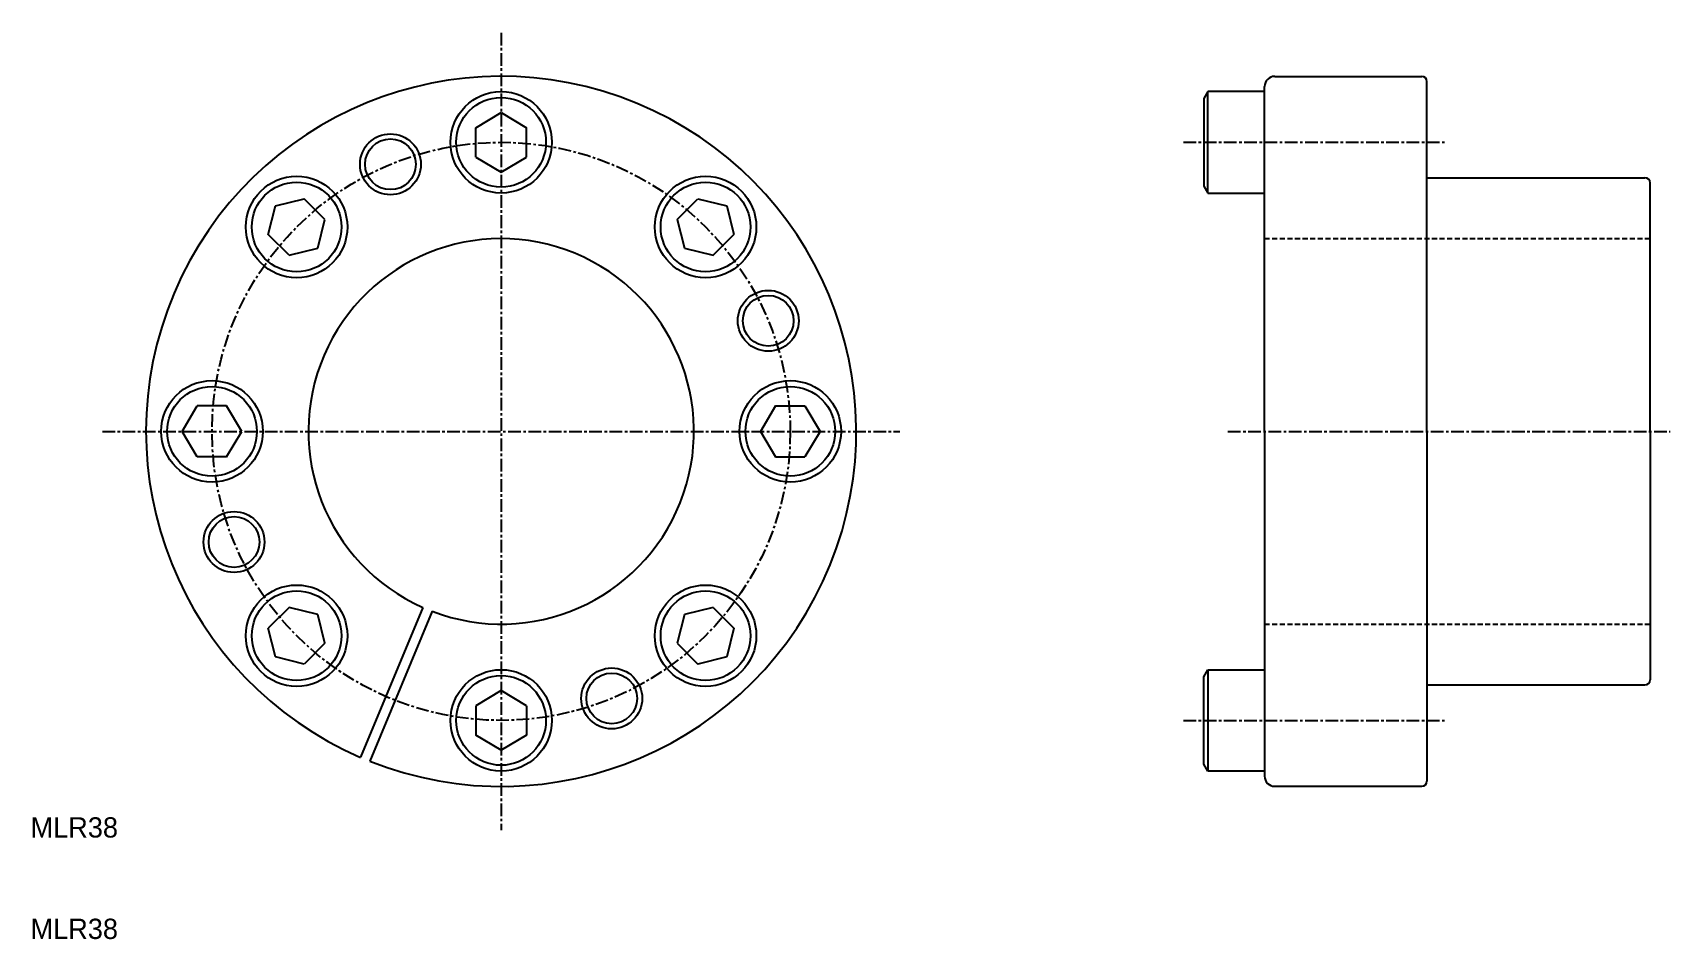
# Model space of a CAD drawing. Extents: x 10 to 172, y 10 to 99.
import ezdxf

# ---------------------------------------------------------------- set-up
doc = ezdxf.new("R2010")
doc.units = 0
doc.linetypes.add('CENTER', pattern=[2, 1.25, -0.25, 0.25, -0.25])
doc.linetypes.add('DASHED', pattern=[0.75, 0.5, -0.25])
doc.layers.get('0').update_dxf_attribs({"linetype": 'CONTINUOUS'})
doc.layers.add('CENTER', color=1, linetype='CENTER')

msp = doc.modelspace()

# ---------------------------------------------------------------- linework, layer by layer
at = {"color": 7, "linetype": 'CONTINUOUS'}
for p, q in [((131.64, 60.05), (131.64, 94.05)), ((132.64, 95.05), (147.14, 95.05)), ((147.64, 60.05), (147.64, 94.55)), ((126.04, 93.55), (125.64, 92.86)), ((125.64, 92.86), (125.64, 84.24)), ((131.64, 93.55), (126.04, 93.55)), ((126.04, 83.55), (126.04, 93.55)), ((131.64, 83.55), (131.64, 93.55)), ((125.64, 84.24), (126.04, 83.55)), ((147.64, 85.05), (169.14, 85.05)), ((169.64, 60.05), (169.64, 84.55)), ((126.04, 83.55), (131.64, 83.55)), ((131.64, 60.05), (131.64, 26.05)), ((147.64, 60.05), (147.64, 25.55)), ((169.64, 60.05), (169.64, 35.55)), ((48.66, 42.69), (42.53, 27.91)), ((49.58, 42.31), (43.46, 27.52)), ((125.64, 35.86), (126.04, 36.55)), ((125.64, 27.24), (125.64, 35.86)), ((126.04, 36.55), (131.64, 36.55)), ((126.04, 36.55), (126.04, 26.55)), ((131.64, 36.55), (131.64, 26.55)), ((147.64, 35.05), (169.14, 35.05)), ((126.04, 26.55), (125.64, 27.24)), ((131.64, 26.55), (126.04, 26.55)), ((132.64, 25.05), (147.14, 25.05))]:
    msp.add_line(p, q, dxfattribs=at)
at = {"color": 0}
for p, q in [((53.89, 89.99), (56.39, 91.5)), ((56.39, 91.5), (58.89, 89.99)), ((53.89, 87.1), (53.89, 89.99)), ((58.89, 87.1), (58.89, 89.99)), ((53.89, 87.1), (56.39, 85.6)), ((56.39, 85.6), (58.89, 87.1)), ((34.15, 82.29), (36.98, 82.99)), ((39.02, 80.95), (36.98, 82.99)), ((73.75, 80.95), (75.79, 82.99)), ((75.79, 82.99), (78.62, 82.29)), ((33.44, 79.45), (34.15, 82.29)), ((38.32, 78.11), (39.02, 80.95)), ((73.75, 80.95), (74.45, 78.11)), ((78.62, 82.29), (79.33, 79.45)), ((35.49, 77.41), (33.44, 79.45)), ((77.29, 77.41), (79.33, 79.45)), ((35.49, 77.41), (38.32, 78.11)), ((74.45, 78.11), (77.29, 77.41)), ((24.94, 60.05), (26.44, 62.55)), ((29.33, 62.55), (26.44, 62.55)), ((30.84, 60.05), (29.33, 62.55)), ((83.44, 62.55), (81.94, 60.05)), ((83.44, 62.55), (86.33, 62.55)), ((86.33, 62.55), (87.84, 60.05)), ((26.44, 57.55), (24.94, 60.05)), ((29.33, 57.55), (30.84, 60.05)), ((81.94, 60.05), (83.44, 57.55)), ((87.84, 60.05), (86.33, 57.55)), ((29.33, 57.55), (26.44, 57.55)), ((83.44, 57.55), (86.33, 57.55)), ((35.49, 42.68), (33.44, 40.64)), ((38.32, 41.98), (35.49, 42.68)), ((39.02, 39.15), (38.32, 41.98)), ((74.45, 41.98), (73.75, 39.15)), ((77.29, 42.68), (74.45, 41.98)), ((77.29, 42.68), (79.33, 40.64)), ((34.15, 37.81), (33.44, 40.64)), ((79.33, 40.64), (78.62, 37.81)), ((39.02, 39.15), (36.98, 37.11)), ((73.75, 39.15), (75.79, 37.11)), ((36.98, 37.11), (34.15, 37.81)), ((78.62, 37.81), (75.79, 37.11)), ((56.39, 34.5), (53.89, 32.99)), ((58.89, 32.99), (56.39, 34.5)), ((53.89, 32.99), (53.89, 30.1)), ((58.89, 32.99), (58.89, 30.1)), ((56.39, 28.6), (53.89, 30.1)), ((58.89, 30.1), (56.39, 28.6))]:
    msp.add_line(p, q, dxfattribs=at)
at = {"color": 3, "linetype": 'DASHED'}
for p, q in [((131.64, 79.05), (169.64, 79.05)), ((131.64, 41.05), (169.64, 41.05))]:
    msp.add_line(p, q, dxfattribs=at)
at = {"color": 0}
for centre, radius in [((56.39, 88.55), 5), ((56.39, 88.55), 4.42), ((36.23, 80.2), 5), ((36.23, 80.2), 4.42), ((76.54, 80.2), 5), ((76.54, 80.2), 4.42), ((27.89, 60.05), 5), ((84.89, 60.05), 5), ((27.89, 60.05), 4.42), ((84.89, 60.05), 4.42), ((36.23, 39.9), 5), ((36.23, 39.9), 4.42), ((76.54, 39.9), 5), ((76.54, 39.9), 4.42), ((56.39, 31.55), 5), ((56.39, 31.55), 4.42)]:
    msp.add_circle(centre, radius, dxfattribs=at)
at = {"color": 3, "linetype": 'CONTINUOUS'}
for centre in [(45.48, 86.38), (82.72, 70.95), (30.06, 49.14), (67.29, 33.72)]:
    msp.add_circle(centre, 3, dxfattribs=at)
at = {"color": 7, "linetype": 'CONTINUOUS'}
for centre in [(45.48, 86.38), (82.72, 70.95), (30.06, 49.14), (67.29, 33.72)]:
    msp.add_circle(centre, 2.5, dxfattribs=at)
for centre, radius, start, end in [((56.39, 60.05), 35, 248.3185, 246.6815), ((132.64, 94.05), 1, 90, 180), ((147.14, 94.55), 0.5, 0, 90), ((169.14, 84.55), 0.5, 0, 90), ((56.39, 60.05), 19, 249.008, 245.992), ((169.14, 35.55), 0.5, 270, 0), ((132.64, 26.05), 1, 180, 270), ((147.14, 25.55), 0.5, 270, 0)]:
    msp.add_arc(centre, radius, start, end, dxfattribs=at)
at = {"layer": 'CENTER', "color": 1, "linetype": 'CENTER'}
for p, q in [((56.39, 99.35), (56.39, 20.74)), ((123.64, 88.55), (149.64, 88.55)), ((17.08, 60.05), (95.69, 60.05)), ((128.03, 60.05), (171.63, 60.05)), ((123.64, 31.55), (149.64, 31.55))]:
    msp.add_line(p, q, dxfattribs=at)
msp.add_circle((56.39, 60.05), 28.5, dxfattribs=at)

# ---------------------------------------------------------------- texts
at = {"color": 7, "linetype": 'CONTINUOUS'}
for p in [(10, 20), (10, 10)]:
    msp.add_text('MLR38', height=2, dxfattribs=at).set_placement(p)

doc.saveas('drawing.dxf')
